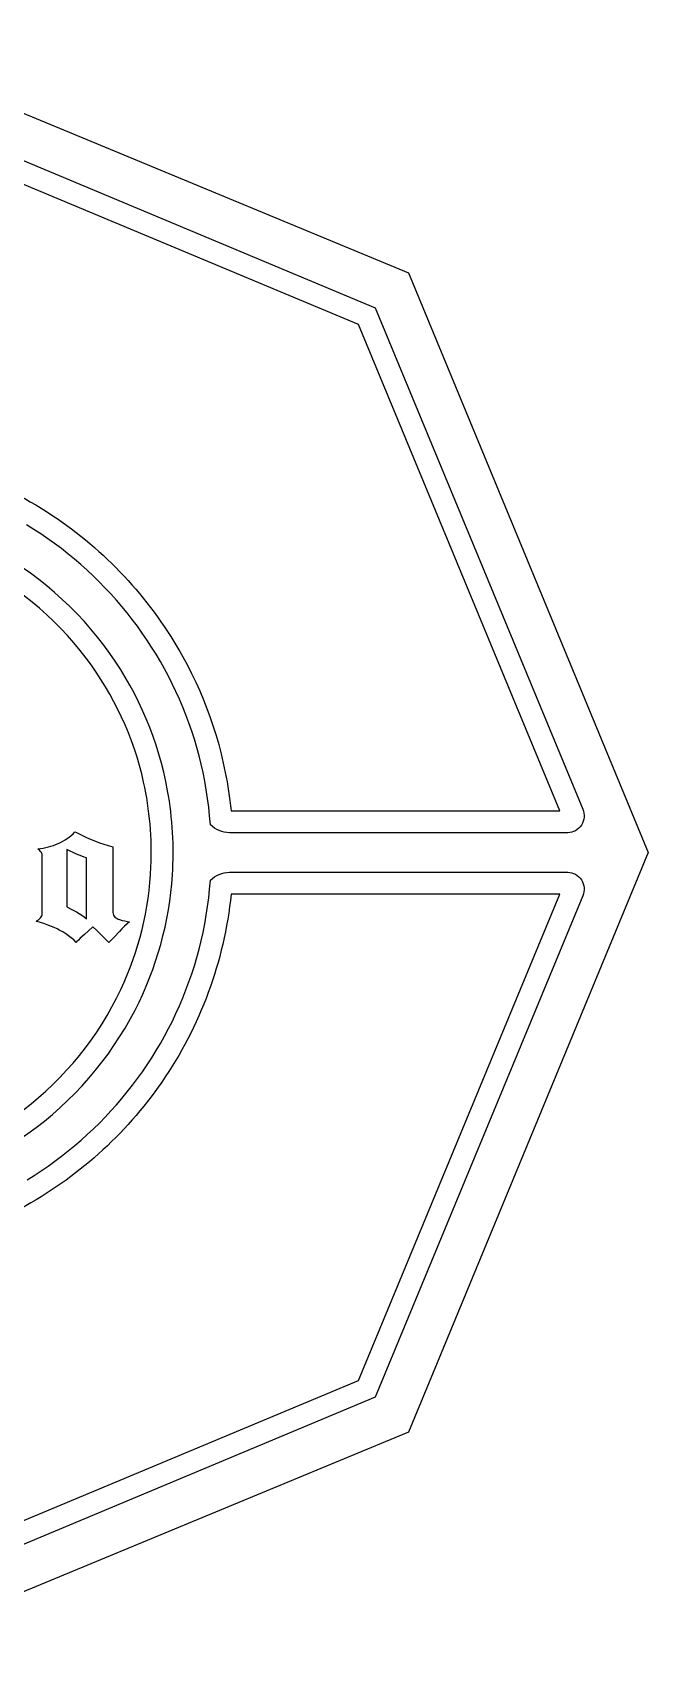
# Model space of a CAD drawing. Extents: x 0 to 300, y 0 to 300.
# Drawn here: x 187.3 to 300, y 0 to 300 of the extents above; entities that cross this region are included whole.
import ezdxf

# ---------------------------------------------------------------- set-up
doc = ezdxf.new("R2010")
doc.units = 0
doc.layers.add('Nível Padrão', color=18, linetype='CONTINUOUS')

msp = doc.modelspace()

# ---------------------------------------------------------------- linework, layer by layer
at = {"layer": 'Nível Padrão'}
for points in [[(43.93, 43.93), (43.17, 45.79), (0, 150), (43.93, 256.07), (150, 300), (256.07, 256.07), (300, 150), (256.07, 43.93), (150, 0), (43.93, 43.93)], [(195.31, 133.63), (195.28, 133.6), (195.24, 133.55), (194.8, 133.99), (194.32, 134.4), (193.83, 134.78), (193.32, 135.14), (192.8, 135.46), (192.27, 135.75), (191.75, 136.02), (191.23, 136.26), (190.72, 136.48), (190.22, 136.67), (189.31, 136.99), (188.52, 137.23), (187.9, 137.39), (188.12, 137.54), (188.33, 137.7), (188.52, 137.86), (188.69, 138.04), (188.82, 138.22), (188.93, 138.41), (189, 138.61), (189.02, 138.81), (189.02, 149.57), (189, 149.7), (188.95, 149.84), (188.87, 149.98), (188.77, 150.12), (188.65, 150.26), (188.51, 150.4), (188.2, 150.65), (188.71, 150.71), (189.2, 150.79), (189.69, 150.89), (190.16, 151.01), (190.63, 151.14), (191.09, 151.29), (191.53, 151.45), (191.97, 151.64), (192.39, 151.84), (192.8, 152.06), (193.2, 152.29), (193.59, 152.55), (193.97, 152.82), (194.33, 153.12), (194.69, 153.43), (195.02, 153.76), (195.33, 153.63), (196.28, 153.16), (197.16, 152.75), (197.98, 152.39), (198.76, 152.07), (199.52, 151.79), (200.29, 151.53), (201.09, 151.28), (201.93, 151.04), (201.98, 139.03), (202, 138.77), (202.07, 138.54), (202.19, 138.35), (202.33, 138.18), (202.51, 138.03), (202.72, 137.91), (202.94, 137.8), (203.18, 137.71), (203.68, 137.58), (204.18, 137.48), (204.63, 137.39), (205, 137.3), (204.56, 136.93), (204.1, 136.5), (203.63, 136.02), (203.15, 135.52), (202.19, 134.5), (201.72, 134), (201.24, 133.55), (200.48, 134.25), (199.74, 134.97), (199.02, 135.7), (198.31, 136.4), (197.52, 135.69), (196.74, 135), (196, 134.32), (195.65, 133.98), (195.33, 133.64), (195.31, 133.63)], [(195.33, 139.12), (195.81, 138.84), (196.28, 138.54), (196.73, 138.21), (197.14, 137.86), (197.14, 139.63), (197.14, 140.46), (197.14, 149.01), (196.71, 149.14), (196.27, 149.3), (195.8, 149.49), (195.33, 149.7), (193.51, 150.52), (193.51, 140.07), (194.35, 139.64), (194.84, 139.39), (195.33, 139.12)]]:
    msp.add_lwpolyline(points, close=True, dxfattribs=at)
for points in [[(157.51, 288.33), (250.02, 249.66), (288.01, 157.95), (288.13, 157.58), (288.21, 157.21), (288.25, 156.83), (288.24, 156.45), (288.18, 156.07), (288.08, 155.71), (287.94, 155.35), (287.75, 155.02), (287.53, 154.71), (287.27, 154.43), (286.98, 154.19), (286.67, 153.99), (286.34, 153.83), (285.99, 153.72), (285.62, 153.64), (285.25, 153.62), (223.34, 153.62, -0.197481), (219.82, 155.07), (219.82, 155.07), (219.68, 156.69), (219.51, 158.3), (219.31, 159.89), (219.06, 161.48), (218.78, 163.05), (218.47, 164.62), (218.12, 166.17), (217.74, 167.7), (217.33, 169.23), (216.88, 170.74), (216.4, 172.23), (215.88, 173.71), (215.34, 175.18), (214.76, 176.62), (214.15, 178.06), (213.51, 179.47), (212.84, 180.87), (212.14, 182.25), (211.41, 183.62), (210.66, 184.96), (209.87, 186.29), (209.05, 187.6), (208.21, 188.89), (207.34, 190.16), (206.45, 191.41), (205.52, 192.64), (204.57, 193.84), (203.6, 195.03), (202.6, 196.19), (201.57, 197.33), (200.52, 198.45), (199.45, 199.55), (198.35, 200.62), (197.23, 201.67), (196.09, 202.69), (194.92, 203.69), (193.73, 204.66), (192.53, 205.61), (191.3, 206.53), (190.05, 207.42), (188.77, 208.29), (187.48, 209.13), (186.17, 209.94)], [(186.24, 90.1), (187.54, 90.92), (188.83, 91.76), (190.1, 92.62), (191.35, 93.52), (192.58, 94.44), (193.78, 95.39), (194.97, 96.36), (196.13, 97.36), (197.27, 98.38), (198.39, 99.43), (199.49, 100.5), (200.56, 101.59), (201.61, 102.71), (202.63, 103.85), (203.63, 105.01), (204.6, 106.2), (205.55, 107.41), (206.47, 108.63), (207.37, 109.88), (208.24, 111.15), (209.08, 112.44), (209.89, 113.74), (210.67, 115.07), (211.43, 116.41), (212.16, 117.78), (212.86, 119.16), (213.52, 120.56), (214.16, 121.97), (214.77, 123.4), (215.35, 124.85), (215.89, 126.31), (216.4, 127.79), (216.88, 129.28), (217.33, 130.79), (217.75, 132.31), (218.13, 133.85), (218.47, 135.39), (218.79, 136.95), (219.06, 138.53), (219.31, 140.11), (219.51, 141.71), (219.68, 143.32), (219.82, 144.93, -0.19747), (223.34, 146.38), (285.25, 146.38), (285.62, 146.35), (285.99, 146.28), (286.34, 146.17), (286.67, 146.01), (286.98, 145.81), (287.27, 145.57), (287.53, 145.29), (287.75, 144.98), (287.94, 144.65), (288.08, 144.29), (288.18, 143.93), (288.24, 143.55), (288.25, 143.17), (288.21, 142.79), (288.13, 142.42), (288, 142.05), (250.02, 50.34), (157.51, 11.67)]]:
    msp.add_lwpolyline(points, format="xyb", dxfattribs=at)
for points in [[(223.61, 157.62), (283.81, 157.62), (246.95, 246.6), (157.38, 284.04), (157.38, 223.64, -0.126175), (191.75, 211.1, -0.116618), (214.77, 185.82, -0.094986), (223.4, 159.49, -0.006378), (223.61, 157.62)], [(87, 150, 0.054318), (88.47, 136.39, 0.101067), (98.67, 113.47, 0.119297), (121.17, 93.97, 0.103493), (145.91, 87.13, 0.060839), (161.31, 88.01, 0.109943), (186.41, 98.58, 0.119927), (206.03, 121.17, 0.103493), (212.87, 145.91, 0.060839), (211.99, 161.31, 0.109943), (201.42, 186.41, 0.119927), (178.83, 206.03, 0.103493), (154.09, 212.87, 0.060839), (138.69, 211.99, 0.109877), (113.61, 201.43, 0.120973), (93.86, 178.61, 0.096754), (87.24, 155.52, 0.021823), (87, 150)], [(91, 150, 0.071455), (93.36, 133.41, 0.091783), (103.02, 114.31, 0.120741), (124.93, 96.58, 0.099438), (147.4, 91.06, 0.065578), (162.84, 92.4, 0.107818), (185.57, 102.92, 0.121394), (203.42, 124.93, 0.099438), (208.94, 147.4, 0.065578), (207.6, 162.84, 0.107818), (197.08, 185.57, 0.121394), (175.07, 203.42, 0.099438), (152.6, 208.94, 0.065573), (137.16, 207.6, 0.107758), (114.44, 197.08, 0.122408), (96.48, 174.87, 0.099256), (91.05, 152.42, 0.010199), (91, 150)], [(157.38, 76.36), (157.38, 15.96), (246.95, 53.4), (283.81, 142.38), (223.61, 142.38, -0.126533), (210.91, 107.97, -0.118528), (185.03, 84.81, -0.082126), (162.29, 77.02, -0.016772), (157.38, 76.36)]]:
    msp.add_lwpolyline(points, format="xyb", close=True, dxfattribs=at)

doc.saveas('drawing.dxf')
